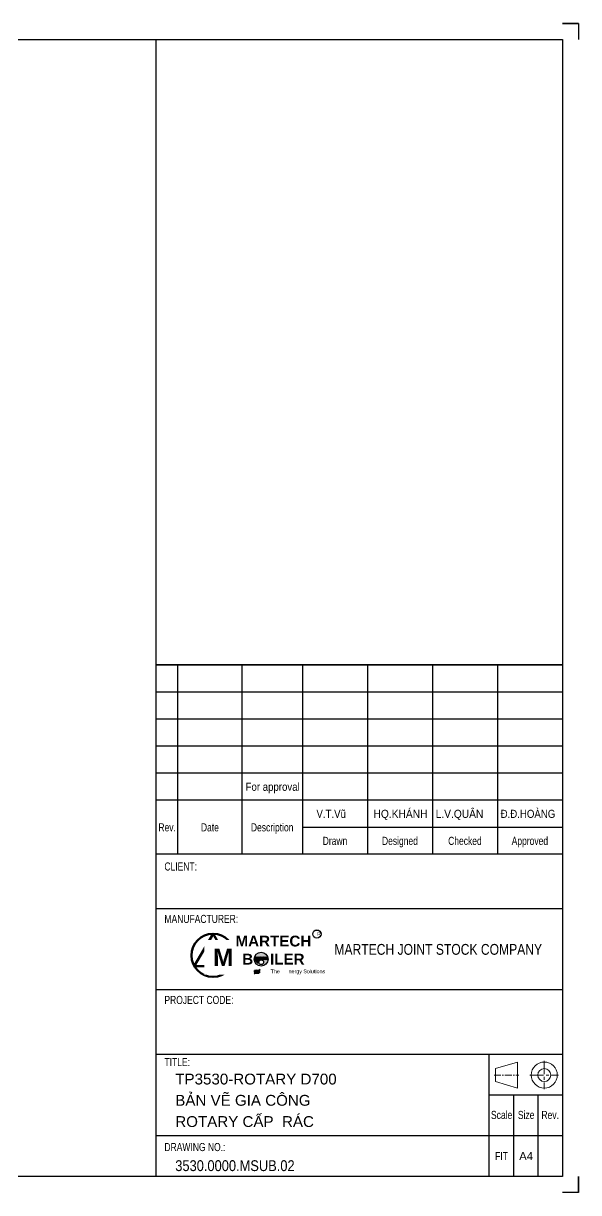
# Model space of a CAD drawing. Header units: inches. Extents: x 36705 to 45095, y -12195 to 29758.
# Drawn here: x 39725 to 41251, y 1415 to 4629 of the extents above; entities that cross this region are included whole.
import ezdxf
from ezdxf.enums import TextEntityAlignment as Align

# ---------------------------------------------------------------- set-up
doc = ezdxf.new("R2010")
doc.units = ezdxf.units.IN
doc.header["$MEASUREMENT"] = 0
doc.linetypes.add('CENTER', pattern=[2, 1.25, -0.25, 0.25, -0.25])
for name, color, linetype, lineweight in [('1.  0.2', 7, 'Continuous', 25), ('AM_8', 1, 'Continuous', 15), ('ĐƯỜNG TÂM', 8, 'CENTER', 5)]:
    doc.layers.add(name, color=color, linetype=linetype, lineweight=lineweight)
doc.layers.add('Không in', color=7, linetype='Continuous', lineweight=25, plot=False)
doc.layers.add('TEXT', color=20, linetype='Continuous')
doc.styles.add('Chu va so', font='arial.ttf')
doc.styles.get("Standard").update_dxf_attribs({"font": 'arial.ttf'})
doc.styles.add('TEXT', font='arial.ttf')

# ---------------------------------------------------------------- blocks, each defined once
blk = doc.blocks.new('KHUNG TEN A4 - TD - 13.2.2023')
for p, q in [((300, 216), (303, 216)), ((303, 216), (303, 213)), ((225, 92.48), (225, 213)), ((300, 97.48), (225, 97.48)), ((229, 62.5), (229, 97.48)), ((300, 92.48), (225, 92.48)), ((300, 87.48), (225, 87.48)), ((300, 82.48), (225, 82.48)), ((300, 77.48), (225, 77.48)), ((300, 72.48), (225, 72.48)), ((300, 67.48), (252, 67.48)), ((300, 18), (286.5, 18)), ((303, 3), (303, 0)), ((303, 0), (300, 0))]:
    blk.add_line(p, q)
at = {"lineweight": 25}
for p, q in [((240.8, 97.48, 0), (240.8, 62.5)), ((252, 97.48, 0), (252, 62.5, 0)), ((264, 97.48, 0), (264, 62.5, 0)), ((276, 97.48, 0), (276, 62.5, 0)), ((288, 97.48, 0), (288, 62.5, 0)), ((300, 62.5), (225, 62.5)), ((225, 52.5), (300, 52.5)), ((225, 37.5), (300, 37.5)), ((300, 28.19), (300, 3)), ((300, 25.5), (225, 25.5)), ((286.5, 3), (286.5, 25.5)), ((291, 18, 0), (291, 3, 0)), ((295.5, 3, 0), (295.5, 18, 0)), ((300, 10.5), (225, 10.5))]:
    blk.add_line(p, q, dxfattribs=at)
blk.add_lwpolyline([(3, 213), (300, 213), (300, 3), (3, 3)], close=True)
blk.add_lwpolyline([(225, 97.48), (300, 97.48), (300, 3), (225, 3)], close=True, dxfattribs=at)
at = {"lineweight": 50, "elevation": 0}
blk.add_lwpolyline([(235.47, 47.81), (232.02, 41.84), (238.92, 41.84)], close=True, dxfattribs=at)
at = {"color": 2, "lineweight": 20, "elevation": 0}
blk.add_lwpolyline([(287.67, 20.52), (291.72, 19.32), (291.72, 24.12), (287.67, 22.92)], close=True, dxfattribs=at)
at = {"lineweight": 50}
blk.add_circle((235.47, 43.83, 0), 3.98, dxfattribs=at)
at = {"color": 2, "lineweight": 20}
for radius in [2.4, 1.2]:
    blk.add_circle((296.66, 21.72, 0), radius, dxfattribs=at)
at = {"layer": '1.  0.2'}
for p, q in [((303, 216), (300, 216)), ((303, 0), (303, 3))]:
    blk.add_line(p, q, dxfattribs=at)
at = {"layer": 'Không in'}
for points in [[(303, 216), (303, 213)], [(303, 0), (300, 0)]]:
    blk.add_lwpolyline(points, dxfattribs=at)
at = {"layer": 'ĐƯỜNG TÂM', "lineweight": 0, "ltscale": 2}
for p, q in [((296.66, 24.36, 0), (296.66, 19.08, 0)), ((294.02, 21.72, 0), (299.3, 21.72, 0))]:
    blk.add_line(p, q, dxfattribs=at)
at = {"layer": 'ĐƯỜNG TÂM', "lineweight": 0}
blk.add_line((287.4, 21.72, 0), (291.94, 21.72, 0), dxfattribs=at)
at = {"color": 5, "style": 'Chu va so', "width": 0.75}
for s, p in [('Rev.', (227, 66.73)), ('Date', (234.9, 66.73, 0)), ('Description', (246.4, 66.73, 0)), ('Drawn', (258, 64.23, 0)), ('Designed', (270, 64.23)), ('Checked', (282, 64.23)), ('Approved', (294, 64.23, 0)), ('CLIENT:', (229.51, 59.5, 0.01)), ('MANUFACTURER:', (233.31, 49.81, 0.01)), ('PROJECT CODE:', (232.87, 34.84)), ('TITLE:', (228.87, 23.36, 0.02)), ('Scale', (288.78, 13.6, 0)), ('Size', (293.31, 13.6, 0)), ('Rev. ', (297.97, 13.6, 0)), ('DRAWING NO.:', (232.13, 7.67, 0.02)), ('FIT', (288.75, 6, 0))]:
    blk.add_text(s, height=1.5, dxfattribs=at).set_placement(p, align=Align.CENTER)
at = {"color": 5, "lineweight": 25, "insert": (249.34, 44.92, 0), "char_height": 2, "width": 55.4584, "attachment_point": 4, "style": 'Chu va so'}
blk.add_mtext('\\pxqc;{\\W0.8;MARTECH JOINT STOCK COMPANY}', dxfattribs=at)
at = {"width": 0.85}
for tag, p in [('REV4', (226.38, 94.23)), ('NGAY_REV04', (229.9, 94.23)), ('DESCRIPTION_4', (241.49, 94.23, 0)), ('DESCRIPTION_3', (241.49, 89.23, 0)), ('DESCRIPTION_2', (241.49, 84.23, 0)), ('DESCRIPTION_1', (241.49, 79.23, 0)), ('DESCRIPTION_0', (241.49, 74.23, 0))]:
    blk.add_attdef(tag, p, '', height=1.5, dxfattribs=at)
at = {"layer": 'TEXT', "ltscale": 0.1, "style": 'Chu va so'}
for tag, p, height, width in [('REV3', (226.38, 89.23), 1.5, 0.85), ('NGAY_REV03', (229.9, 89.23), 1.5, 0.85), ('REV2', (226.38, 84.23), 1.5, 0.85), ('NGAY_REV02', (229.9, 84.23), 1.5, 0.85), ('REV1', (226.38, 79.23), 1.5, 0.85), ('NGAY_REV01', (229.9, 79.23), 1.5, 0.85), ('REV0', (226.38, 74.23), 1.5, 0.85), ('NGAY_REV0', (229.9, 74.23), 1.5, 0.85), ('NGUOI_VE', (252.6, 69.23), 1.5, 0.85), ('NGUOI_KIEM_1', (264.6, 69.23), 1.5, 0.9), ('NGUOI_KIEM_2', (276.6, 69.23), 1.5, 0.9), ('STT-BV', (232.09, 3.98), 2, 0.85)]:
    blk.add_attdef(tag, p, '', height=height, dxfattribs=dict(at, width=width))
at = {"layer": 'TEXT', "ltscale": 0.1, "width": 0.85}
blk.add_attdef('NGUOI_DUYET', (288.6, 69.23), '', height=1.5, dxfattribs=at)
at = {"layer": 'TEXT', "lineweight": 25, "ltscale": 0.1, "style": 'Chu va so'}
for tag, p, height in [('PROJECT_CODE', (231.95, 28.65), 3.6), ('TITLE1', (231.95, 19.98), 2), ('TITLE2', (231.95, 16.05), 2), ('TITLE3', (231.95, 12.12), 2)]:
    blk.add_attdef(tag, p, '', height=height, dxfattribs=at)
at = {"layer": 'TEXT', "ltscale": 0.1, "style": 'Chu va so'}
for tag, p in [('A4_A4', (292.03, 6, 0)), ('REV.', (297.2, 6, 0))]:
    blk.add_attdef(tag, p, '', height=1.5, dxfattribs=at)
at = {"insert": (235.49, 45.04, 0), "char_height": 3.2046, "attachment_point": 1, "style": 'TEXT', "bg_fill": 2}
blk.add_mtext('\\pxqc;{\\fArial|b1|i0|c0|p34;M}', dxfattribs=at)
at = {"insert": (239.73, 47.47, 0), "char_height": 2.0029, "width": 13.7942, "attachment_point": 1, "style": 'TEXT', "bg_fill": 2}
blk.add_mtext('\\pxqc;{\\fArial|b1|i0|c0|p34;MARTECH\\PB    ILER}', dxfattribs=at)
h = blk.add_hatch(color=256)
h.dxf.hatch_style = 1
edge = h.paths.add_edge_path()
edge.add_spline(control_points=[(243.08, 40.7), (243.14, 40.74), (243.38, 40.91), (243.88, 40.67), (244.11, 40.95), (244.2, 41.06)], knot_values=[0, 0, 0, 0, 0.315535, 1.31207, 1.873609, 1.873609, 1.873609, 1.873609], degree=3, periodic=0)
edge.add_spline(control_points=[(244.2, 41.06), (244.13, 40.99), (243.86, 40.75), (243.31, 41.04), (243.12, 40.75), (243.08, 40.7)], knot_values=[0, 0, 0, 0, 0.411397, 1.576501, 1.877595, 1.877595, 1.877595, 1.877595], degree=3, periodic=0)
edge = h.paths.add_edge_path()
edge.add_spline(control_points=[(243.08, 40.45), (243.14, 40.49), (243.38, 40.67), (243.88, 40.42), (244.11, 40.71), (244.2, 40.81)], knot_values=[0, 0, 0, 0, 0.315535, 1.31207, 1.873609, 1.873609, 1.873609, 1.873609], degree=3, periodic=0)
edge.add_spline(control_points=[(244.2, 40.81), (244.13, 40.75), (243.86, 40.5), (243.31, 40.79), (243.12, 40.51), (243.08, 40.45)], knot_values=[0, 0, 0, 0, 0.411397, 1.576501, 1.877595, 1.877595, 1.877595, 1.877595], degree=3, periodic=0)
at = {"color": 7}
for centre in [(243.32, 43.43, 0), (243.32, 43.13, 0), (243.62, 43.43, 0), (243.62, 43.13, 0), (243.92, 43.43, 0), (243.92, 43.13, 0), (244.22, 43.43, 0), (244.22, 43.13, 0), (244.52, 43.43, 0), (244.52, 43.13, 0), (244.82, 43.43, 0), (244.82, 43.13, 0), (245.12, 43.43, 0), (245.12, 43.13, 0), (245.41, 43.43, 0), (245.41, 43.13, 0), (243.46, 42.8, 0), (243.71, 42.5, 0), (243.76, 42.8, 0)]:
    blk.add_circle(centre, 0.121, dxfattribs=at)
for points in [[(243.08, 40.93, 0), (243.21, 41.08, 0), (243.98, 41.13, 0), (244.2, 41.29, 0)], [(243.08, 40.93, 0), (243.26, 41.04, 0), (243.92, 41.04, 0), (244.2, 41.29, 0)], [(243.08, 40.7, 0), (243.21, 40.85, 0), (243.98, 40.9, 0), (244.2, 41.06, 0)], [(243.08, 40.7, 0), (243.26, 40.8, 0), (243.92, 40.81, 0), (244.2, 41.06, 0)], [(243.08, 40.45, 0), (243.21, 40.6, 0), (243.98, 40.65, 0), (244.2, 40.81, 0)], [(243.08, 40.45, 0), (243.26, 40.55, 0), (243.92, 40.56, 0), (244.2, 40.81, 0)]]:
    blk.add_spline(points, degree=3)
at = {"char_height": 0.701, "attachment_point": 1, "style": 'TEXT', "bg_fill": 2}
for s, insert in [('\\pxqc;R', (254.7, 48.14, 0)), ('\\pxqc;The      nergy Solutions', (246.12, 41.23, 0))]:
    blk.add_mtext(s, dxfattribs=dict(at, insert=insert))
at = {"layer": 'AM_8'}
h = blk.add_hatch(color=7, dxfattribs=at)
edge = h.paths.add_edge_path()
edge.add_arc((244.35, 43.13), 1.28, 191.4592, 461.3375)
edge.add_arc((244.35, 43.13), 1.28, 101.3375, 191.4592)
edge = h.paths.add_edge_path(flags=16)
edge.add_arc((243.71, 42.5), 0.121, -289.458, 11.4592, ccw=False)
edge.add_arc((243.71, 42.5), 0.121, 11.4592, 70.542, ccw=False)
edge = h.paths.add_edge_path(flags=16)
edge.add_arc((245.41, 43.13), 0.121, -211.5113, 11.4592, ccw=False)
edge.add_arc((245.41, 43.13), 0.121, 11.4592, 148.4887, ccw=False)
edge = h.paths.add_edge_path(flags=16)
edge.add_arc((243.46, 42.8), 0.121, -304.2526, 11.4592, ccw=False)
edge.add_arc((243.46, 42.8), 0.121, 11.4592, 55.7474, ccw=False)
edge = h.paths.add_edge_path(flags=16)
edge.add_arc((245.41, 43.43), 0.121, -200.2428, 11.4592, ccw=False)
edge.add_arc((245.41, 43.43), 0.121, 11.4592, 159.7572, ccw=False)
edge = h.paths.add_edge_path(flags=16)
edge.add_arc((245.12, 43.13), 0.121, -219.051, 11.4592, ccw=False)
edge.add_arc((245.12, 43.13), 0.121, 11.4592, 140.949, ccw=False)
edge = h.paths.add_edge_path(flags=16)
edge.add_arc((243.76, 42.8), 0.121, -292.0311, 11.4592, ccw=False)
edge.add_arc((243.76, 42.8), 0.121, 11.4592, 67.9689, ccw=False)
edge = h.paths.add_edge_path(flags=16)
edge.add_arc((243.32, 43.13), 0.121, -319.4544, 11.4592, ccw=False)
edge.add_arc((243.32, 43.13), 0.121, 11.4592, 40.5456, ccw=False)
edge = h.paths.add_edge_path(flags=16)
edge.add_arc((245.12, 43.43), 0.121, -206.0119, 11.4592, ccw=False)
edge.add_arc((245.12, 43.43), 0.121, 11.4592, 153.9881, ccw=False)
edge = h.paths.add_edge_path(flags=16)
edge.add_arc((244.37, 42.57), 0.434, -262.499, 11.4592, ccw=False)
edge.add_arc((244.37, 42.57), 0.434, 11.4592, 97.501, ccw=False)
edge = h.paths.add_edge_path(flags=16)
edge.add_arc((243.32, 43.43), 0.121, -332.7707, 11.4592, ccw=False)
edge.add_arc((243.32, 43.43), 0.121, 11.4592, 27.2293, ccw=False)
edge = h.paths.add_edge_path(flags=16)
edge.add_arc((244.82, 43.13), 0.121, -230.166, 11.4592, ccw=False)
edge.add_arc((244.82, 43.13), 0.121, 11.4592, 129.834, ccw=False)
edge = h.paths.add_edge_path(flags=16)
edge.add_arc((243.62, 43.13), 0.121, -307.6137, 11.4592, ccw=False)
edge.add_arc((243.62, 43.13), 0.121, 11.4592, 52.3863, ccw=False)
edge = h.paths.add_edge_path(flags=16)
edge.add_arc((244.52, 43.13), 0.121, -246.4575, 11.4592, ccw=False)
edge.add_arc((244.52, 43.13), 0.121, 11.4592, 113.5425, ccw=False)
edge = h.paths.add_edge_path(flags=16)
edge.add_arc((243.92, 43.13), 0.121, -290.4056, 11.4592, ccw=False)
edge.add_arc((243.92, 43.13), 0.121, 11.4592, 69.5944, ccw=False)
edge = h.paths.add_edge_path(flags=16)
edge.add_arc((244.82, 43.43), 0.121, -215.7954, 11.4592, ccw=False)
edge.add_arc((244.82, 43.43), 0.121, 11.4592, 144.2046, ccw=False)
edge = h.paths.add_edge_path(flags=16)
edge.add_arc((244.22, 43.13), 0.121, -268.4837, 11.4592, ccw=False)
edge.add_arc((244.22, 43.13), 0.121, 11.4592, 91.5163, ccw=False)
edge = h.paths.add_edge_path(flags=16)
edge.add_arc((243.62, 43.43), 0.121, -322.0207, 11.4592, ccw=False)
edge.add_arc((243.62, 43.43), 0.121, 11.4592, 37.9793, ccw=False)
edge = h.paths.add_edge_path(flags=16)
edge.add_arc((244.22, 43.43), 0.121, -267.4803, 11.4592, ccw=False)
edge.add_arc((244.22, 43.43), 0.121, 11.4592, 92.5197, ccw=False)
edge = h.paths.add_edge_path(flags=16)
edge.add_arc((244.52, 43.43), 0.121, -234.0834, 11.4592, ccw=False)
edge.add_arc((244.52, 43.43), 0.121, 11.4592, 125.9166, ccw=False)
edge = h.paths.add_edge_path(flags=16)
edge.add_arc((243.92, 43.43), 0.121, -301.7345, 11.4592, ccw=False)
edge.add_arc((243.92, 43.43), 0.121, 11.4592, 58.2655, ccw=False)
blk.add_circle((254.66, 47.77, 0), 0.763)
at = {"color": 7}
for centre, radius in [((244.35, 43.13, 0), 1.28), ((244.37, 42.57, 0), 0.434)]:
    blk.add_circle(centre, radius, dxfattribs=at)

msp = doc.modelspace()

# ---------------------------------------------------------------- block references
ref = msp.add_blockref('KHUNG TEN A4 - TD - 13.2.2023', (36743.60997, 1415.3715), dxfattribs=dict(xscale=14.87569578579489, yscale=14.87569578579489, zscale=14.87569578579489))
ref.add_attrib('NGUOI_DUYET', 'Đ.Đ.HOÀNG', (41036.73578, 2445.1568), dxfattribs={"layer": 'TEXT', "ltscale": 0.1, "height": 22.313544, "width": 0.85})
ref.add_attrib('NGUOI_KIEM_2', 'L.V.QUÂN', (40858.22743, 2445.1568), dxfattribs={"layer": 'TEXT', "ltscale": 0.1, "height": 22.313544, "style": 'Chu va so', "width": 0.9})
ref.add_attrib('NGUOI_KIEM_1', ' HQ.KHÁNH', (40679.71908, 2445.1568), dxfattribs={"layer": 'TEXT', "ltscale": 0.1, "height": 22.313544, "style": 'Chu va so', "width": 0.9})
ref.add_attrib('NGUOI_VE', '    V.T.Vũ', (40501.21073, 2445.1568), dxfattribs={"layer": 'TEXT', "ltscale": 0.1, "height": 22.313544, "style": 'Chu va so', "width": 0.85})
ref.add_attrib('A4_A4', 'A4', (41087.68504, 1504.62567, -0.005), dxfattribs={"layer": 'TEXT', "ltscale": 0.1, "height": 22.313544, "style": 'Chu va so'})
ref.add_attrib('DWG.NO', '3530.0000.MSUB.02', (40142.70646, 1474.57744), dxfattribs={"layer": 'TEXT', "ltscale": 0.1, "height": 29.7513916, "style": 'Chu va so', "width": 0.85})
ref.add_attrib('TITLE3', 'ROTARY CẤP  RÁC', (40142.70646, 1595.73931), dxfattribs={"layer": 'TEXT', "lineweight": 25, "ltscale": 0.1, "height": 29.7513916, "style": 'Chu va so'})
ref.add_attrib('TITLE2', 'BẢN VẼ GIA CÔNG', (40142.70646, 1654.12642), dxfattribs={"layer": 'TEXT', "lineweight": 25, "ltscale": 0.1, "height": 29.7513916, "style": 'Chu va so'})
ref.add_attrib('TITLE1', 'TP3530-ROTARY D700', (40142.70646, 1712.51352), dxfattribs={"layer": 'TEXT', "lineweight": 25, "ltscale": 0.1, "height": 29.7513916, "style": 'Chu va so'})
ref.add_attrib('DESCRIPTION_1', 'For approval', (40335.92143, 2519.53528, 0.01973), dxfattribs={"height": 22.3135437, "width": 0.85})

doc.saveas('drawing.dxf')
